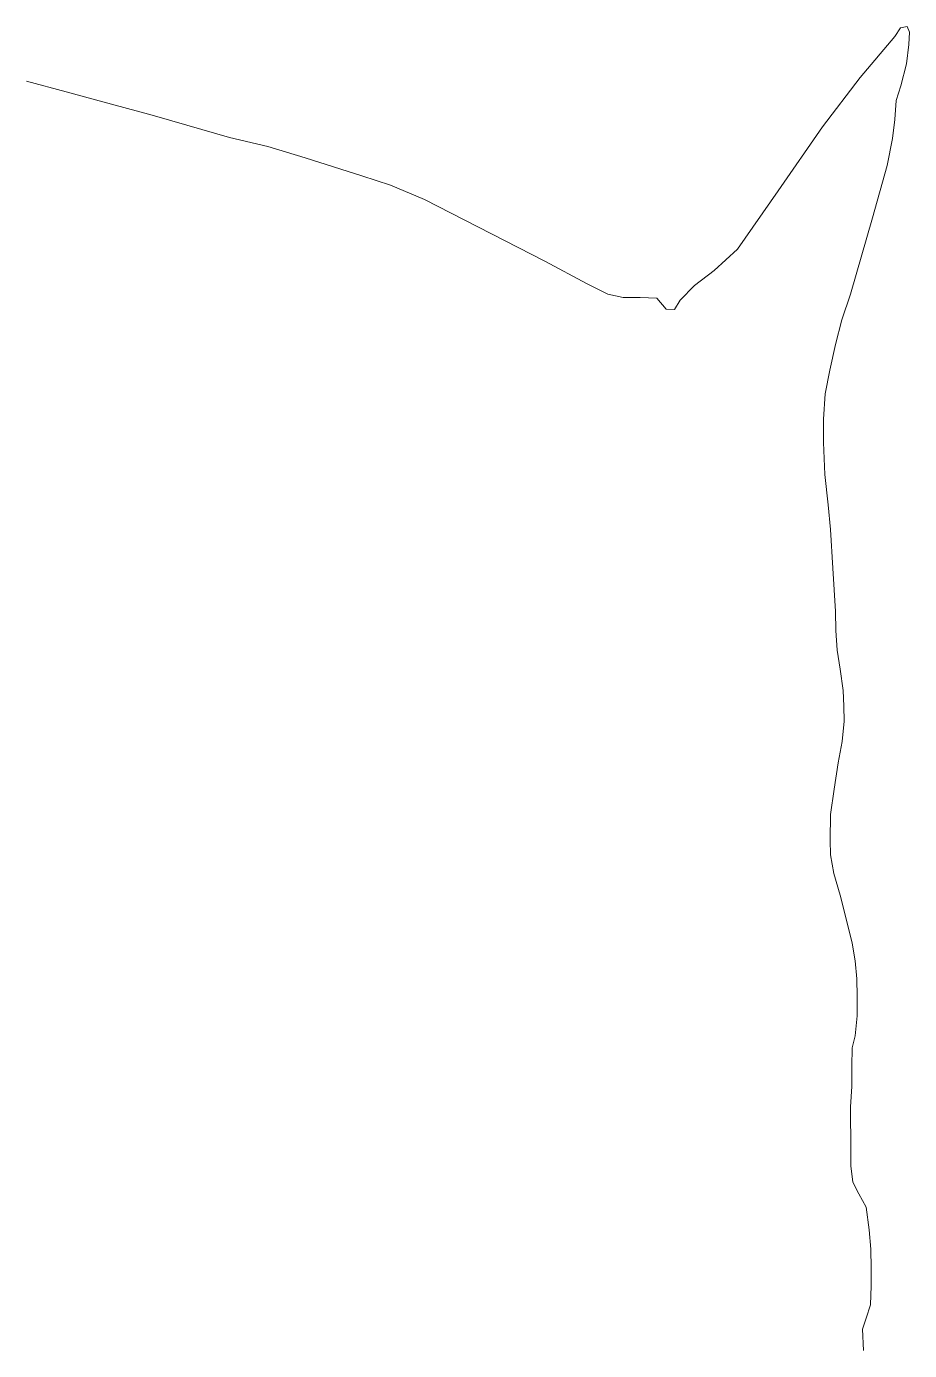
# Model space of a CAD drawing. Header units: feet. Extents: x 865220 to 2821149, y -2240498 to 944432.
# Drawn here: x 2809998 to 2810760, y 936617 to 937760 of the extents above; entities that cross this region are included whole.
import ezdxf

# ---------------------------------------------------------------- set-up
doc = ezdxf.new("R2010")
doc.units = ezdxf.units.FT
doc.header["$LTSCALE"] = 0.015
doc.header["$MEASUREMENT"] = 0
doc.layers.add('Dakota County Parcels', color=7, linetype='Continuous')

msp = doc.modelspace()

# ---------------------------------------------------------------- linework, layer by layer
at = {"layer": 'Dakota County Parcels', "lineweight": 5}
for p, q in [((2810752, 937758.8), (2810747.2, 937751.3)), ((2810757.8, 937759.9), (2810752, 937758.8)), ((2810759.8, 937755.1), (2810757.8, 937759.9)), ((2810747.2, 937751.3), (2810717.2, 937715.8)), ((2810757.2, 937727.8), (2810759.3, 937744.4)), ((2810759.3, 937744.4), (2810759.8, 937755.1)), ((2810752.3, 937708.7), (2810757.2, 937727.8)), ((2810032.2, 937703.4), (2809997.9, 937712.6)), ((2810717.2, 937715.8), (2810684.8, 937673.2)), ((2810060.6, 937695.7), (2810032.2, 937703.4)), ((2810748.3, 937696.1), (2810752.3, 937708.7)), ((2810106.2, 937683.4), (2810060.6, 937695.7)), ((2810747.1, 937679.5), (2810748.3, 937696.1)), ((2810136.3, 937674.7), (2810106.2, 937683.4)), ((2810745.2, 937663.2), (2810747.1, 937679.5)), ((2810173.2, 937664.1), (2810136.3, 937674.7)), ((2810684.8, 937673.2), (2810646.4, 937618.1)), ((2810206.1, 937656.3), (2810173.2, 937664.1)), ((2810238.3, 937646.6), (2810206.1, 937656.3)), ((2810740.6, 937640), (2810745.2, 937663.2)), ((2810287.1, 937631), (2810238.3, 937646.6)), ((2810312, 937623.1), (2810287.1, 937631)), ((2810727.9, 937594.7), (2810740.6, 937640)), ((2810341.2, 937610.7), (2810312, 937623.1)), ((2810445, 937557.4), (2810341.2, 937610.7)), ((2810646.4, 937618.1), (2810611.4, 937567.8)), ((2810708.8, 937528.9), (2810727.9, 937594.7)), ((2810611.4, 937567.8), (2810591.2, 937549.3)), ((2810481.6, 937537.7), (2810445, 937557.4)), ((2810591.2, 937549.3), (2810574.3, 937536.4)), ((2810499.6, 937529), (2810481.6, 937537.7)), ((2810512.6, 937525.9), (2810499.6, 937529)), ((2810574.3, 937536.4), (2810562, 937523.7)), ((2810701.3, 937506.8), (2810708.8, 937528.9)), ((2810527.3, 937525.9), (2810512.6, 937525.9)), ((2810541.8, 937525.4), (2810527.3, 937525.9)), ((2810549.8, 937515.8), (2810541.8, 937525.4)), ((2810562, 937523.7), (2810556.9, 937515.6)), ((2810556.9, 937515.6), (2810549.8, 937515.8)), ((2810695.8, 937485.4), (2810701.3, 937506.8)), ((2810691, 937463.2), (2810695.8, 937485.4)), ((2810687.1, 937443), (2810691, 937463.2)), ((2810685.6, 937421), (2810687.1, 937443)), ((2810685.7, 937400.8), (2810685.6, 937421)), ((2810686.7, 937373.3), (2810685.7, 937400.8)), ((2810689.7, 937347.1), (2810686.7, 937373.3)), ((2810691.7, 937325.9), (2810689.7, 937347.1)), ((2810693.5, 937292.3), (2810691.7, 937325.9)), ((2810695.9, 937255.1), (2810693.5, 937292.3)), ((2810696.3, 937238.7), (2810695.9, 937255.1)), ((2810697.5, 937221.5), (2810696.3, 937238.7)), ((2810700, 937205.1), (2810697.5, 937221.5)), ((2810702.4, 937186.8), (2810700, 937205.1)), ((2810703, 937173.3), (2810702.4, 937186.8)), ((2810703.3, 937160.3), (2810703, 937173.3)), ((2810701.8, 937142.9), (2810703.3, 937160.3)), ((2810698.1, 937124.5), (2810701.8, 937142.9)), ((2810694.7, 937101.7), (2810698.1, 937124.5)), ((2810691.6, 937079.8), (2810694.7, 937101.7)), ((2810691.2, 937057.7), (2810691.6, 937079.8)), ((2810691.5, 937045.1), (2810691.2, 937057.7)), ((2810694.4, 937028.8), (2810691.5, 937045.1)), ((2810700, 937010.1), (2810694.4, 937028.8)), ((2810705.5, 936988.7), (2810700, 937010.1)), ((2810710.4, 936968.8), (2810705.5, 936988.7)), ((2810712.9, 936953.4), (2810710.4, 936968.8)), ((2810714.4, 936938.1), (2810712.9, 936953.4)), ((2810714.6, 936922.7), (2810714.4, 936938.1)), ((2810714.7, 936905.9), (2810714.6, 936922.7)), ((2810712.8, 936888.8), (2810714.7, 936905.9)), ((2810710.2, 936878.5), (2810712.8, 936888.8)), ((2810709.9, 936862.3), (2810710.2, 936878.5)), ((2810710, 936845.1), (2810709.9, 936862.3)), ((2810708.9, 936827.4), (2810710, 936845.1)), ((2810709.1, 936789.9), (2810708.9, 936827.4)), ((2810709.2, 936776.7), (2810709.1, 936789.9)), ((2810710.9, 936762.4), (2810709.2, 936776.7)), ((2810716.1, 936752.4), (2810710.9, 936762.4)), ((2810722.4, 936741), (2810716.1, 936752.4)), ((2810725.1, 936721.4), (2810722.4, 936741)), ((2810726.5, 936704.6), (2810725.1, 936721.4)), ((2810726.7, 936688.2), (2810726.5, 936704.6)), ((2810726.8, 936672.9), (2810726.7, 936688.2)), ((2810726.2, 936656.7), (2810726.8, 936672.9)), ((2810722.5, 936645.2), (2810726.2, 936656.7)), ((2810719.3, 936635.7), (2810722.5, 936645.2)), ((2810720.1, 936617.2), (2810719.3, 936635.7))]:
    msp.add_line(p, q, dxfattribs=at)

doc.saveas('drawing.dxf')
